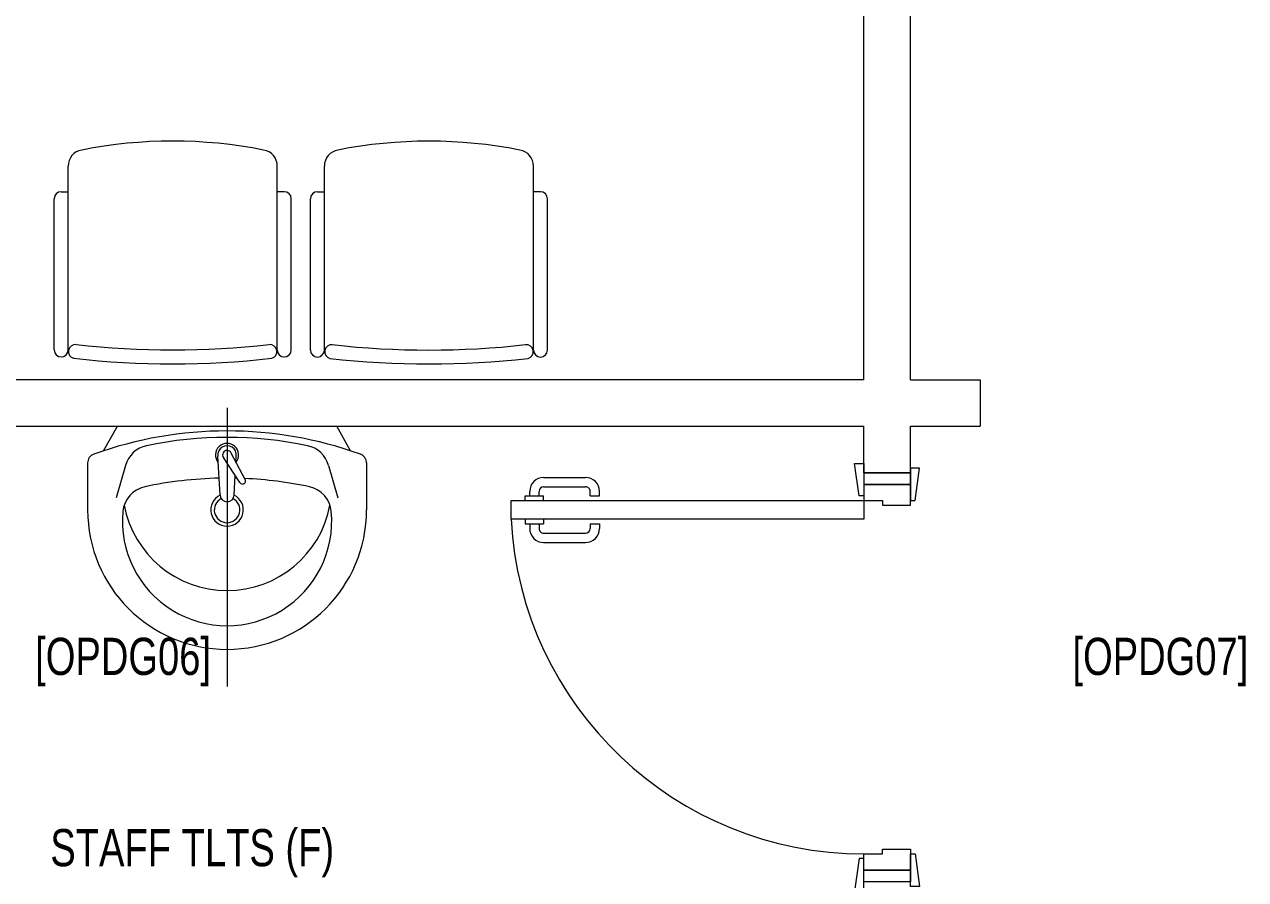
# Model space of a CAD drawing. Header units: millimetres. Extents: x -160614 to 59925, y -157025 to 0.
# Drawn here: x -139065 to -136438, y -114088 to -112248 of the extents above; entities that cross this region are included whole.
import ezdxf

# ---------------------------------------------------------------- set-up
doc = ezdxf.new("R2010")
doc.units = ezdxf.units.MM
doc.header["$LTSCALE"] = 8
for name, color, linetype, lineweight in [('72_EGR_BASE_TEXT', 9, 'Continuous', 5), ('72_EGR_EQP_TAG', 9, 'Continuous', 5), ('LOADING', 9, 'Continuous', 5), ('SANIT', 9, 'Continuous', 5), ('Walls', 9, 'Continuous', 5), ('Wooden Joinery', 9, 'Continuous', 5)]:
    doc.layers.add(name, color=color, linetype=linetype, lineweight=lineweight)
doc.styles.add('X3G_ENTITY_258862', font='swisscl.ttf', dxfattribs={"height": 200})
doc.styles.add('X3G_ENTITY_2588D2', font='swisscl.ttf', dxfattribs={"height": 200})
doc.styles.add('X3G_ENTITY_2588D4', font='swisscl.ttf', dxfattribs={"height": 200})

# ---------------------------------------------------------------- blocks, each defined once
blk = doc.blocks.new('A$C72370EFE')
at = {"layer": 'Wooden Joinery'}
for p, q in [((-0.01, -0.04), (-0.02, -0.04)), ((-0.01, -0.03), (-0.01, -0.07)), ((0, -0.03), (-0.01, -0.03)), ((0.04, -0.03), (0.05, -0.03)), ((0.05, -0.03), (0.05, -0.07)), ((0.05, -0.04), (0.06, -0.04)), ((-0.05, -0.07), (-0.05, -0.16)), ((-0.03, -0.07), (-0.03, -0.16)), ((-0.01, -0.06), (-0.02, -0.06)), ((0, -0.07), (-0.01, -0.07)), ((0.04, -0.07), (0.05, -0.07)), ((0.05, -0.06), (0.06, -0.06)), ((0.07, -0.07), (0.07, -0.16)), ((0.09, -0.07), (0.09, -0.16)), ((-0.01, -0.17), (-0.02, -0.17)), ((-0.01, -0.17), (-0.01, -0.19)), ((0.05, -0.17), (0.06, -0.17)), ((0.05, -0.17), (0.05, -0.19)), ((-0.01, -0.19), (-0.02, -0.19)), ((0.05, -0.19), (0.06, -0.19))]:
    blk.add_line(p, q, dxfattribs=at)
for centre, radius, start, end in [((-0.02, -0.07), 0.03, 90, 180), ((0.06, -0.07), 0.03, 0, 90), ((-0.02, -0.07), 0.01, 90, 180), ((0.06, -0.07), 0.01, 0, 90), ((-0.02, -0.16), 0.03, 180, 270), ((-0.02, -0.16), 0.01, 180, 270), ((0.06, -0.16), 0.01, 270, 0), ((0.06, -0.16), 0.03, 270, 0)]:
    blk.add_arc(centre, radius, start, end, dxfattribs=at)
blk = doc.blocks.new('A$C5FCA3E6B')
at = {"layer": 'Wooden Joinery'}
for points in [[(80, 858.9), (80, 868.9), (10, 878.9), (10, 858.9)], [(840, 858.9), (840, 868.9), (910, 878.9), (910, 858.9)], [(70, 758.9), (70, 748.9), (0, 738.9), (0, 758.9)], [(120, 758.9), (120, 0), (80, 0), (80, 758.9)], [(850, 758.9), (850, 748.9), (920, 738.9), (920, 758.9)]]:
    blk.add_lwpolyline(points, close=True, dxfattribs=at)
for points in [[(45, 758.9), (45, 858.9), (20, 858.9), (20, 758.9), (45, 758.9)], [(45, 758.9), (80, 758.9), (80, 798.9), (90, 798.9), (90, 858.9), (45, 858.9), (45, 758.9)], [(875, 758.9), (840, 758.9), (840, 798.9), (830, 798.9), (830, 858.9), (875, 858.9), (875, 758.9)], [(875, 758.9), (875, 858.9), (900, 858.9), (900, 758.9), (875, 758.9)]]:
    blk.add_lwpolyline(points, dxfattribs=at)
blk.add_arc((80, 758.9), 760, 273.0171, 0, dxfattribs=at)
at = {"layer": 'Wooden Joinery', "xscale": 999.9999999998854, "yscale": 999.9999999998854, "zscale": 999.9999999998854, "rotation": 180}
blk.add_blockref('A$C72370EFE', (120, 0), dxfattribs=at)
blk = doc.blocks.new('lav-manta 60')
at = {"layer": 'SANIT'}
for p, q in [((0, 0.04), (0, -0.56)), ((-0.2658, -0.0529), (-0.2358, 0)), ((-0.2358, 0), (0.2358, 0)), ((0.2658, -0.0529), (0.2358, 0)), ((-0.015, -0.1473), (-0.0199, -0.064)), ((0.0274, -0.121), (-0.0078, -0.0673)), ((0.0389, -0.1142), (0.0087, -0.0575)), ((0.0191, -0.077), (0.0199, -0.064)), ((-0.3, -0.0789), (-0.3, -0.18)), ((-0.2185, -0.0841), (-0.2383, -0.1537)), ((0.2185, -0.0841), (0.2383, -0.1537)), ((0.3, -0.0789), (0.3, -0.18)), ((0.015, -0.1473), (0.0174, -0.1057))]:
    blk.add_line(p, q, dxfattribs=at)
for centre, radius, start, end in [((0, -0.8557), 0.8457, 70.1771, 109.8229), ((0, -0.8696), 0.8457, 78.1914, 101.8086), ((-0.1608, -0.1006), 0.06, 101.8086, 164.0794), ((0, -0.0617), 0.025, 320.7474, 220.368), ((0, -0.0617), 0.02, 353.2671, 186.682), ((0, -0.0617), 0.00966, 25.4127, 215.9577), ((0.1608, -0.1006), 0.06, 15.9206, 78.1914), ((-0.28, -0.0789), 0.02, 109.8229, 180), ((0.28, -0.0789), 0.02, 0, 70.1771), ((-0.1645, -0.189), 0.06, 102.0883, 174.8142), ((0, -0.9572), 0.8457, 91.1572, 102.0883), ((0, -0.9572), 0.8457, 88.5486, 88.844), ((0.0332, -0.1176), 0.00666, 210.6852, 30.6852), ((0, -0.9572), 0.8457, 77.9117, 87.4274), ((0.1645, -0.189), 0.06, 5.1858, 77.9117), ((0, -0.18), 0.035, 115.3106, 64.6894), ((0, -0.18), 0.0275, 117.1496, 62.8504), ((0, -0.1473), 0.015, 180, 0), ((0, -0.18), 0.3, 180, 0), ((0, -0.2039), 0.2252, 174.8142, 5.1858), ((0, -0.1282), 0.2252, 190.6097, 349.3903)]:
    blk.add_arc(centre, radius, start, end, dxfattribs=at)
blk = doc.blocks.new('GF21016-P')
at = {"layer": 'LOADING', "extrusion": (-1.24384e-09, -1.20261e-09, -1)}
for p, q in [((0.0128, 0.0179), (0.0128, 0.4136)), ((0.4628, 0.0179), (0.4628, 0.4136)), ((-0.0172, 0.0179), (-0.0172, 0.3435)), ((-0.0022, 0.3585), (0.0128, 0.3585)), ((0.4778, 0.3585), (0.4628, 0.3585)), ((0.4928, 0.0179), (0.4928, 0.3435)), ((0.4778, 0.0029), (0.4778, 0.0029))]:
    blk.add_line(p, q, dxfattribs=at)
for centre, radius, start, end in [((-0.2378, -0.5362), 1.0036, 78.7568, 101.2432), ((-0.0478, 0.4136), 0.035, 0, 80.6557), ((-0.4278, 0.4136), 0.035, 99.3443, 180), ((0.0022, 0.3435), 0.015, 0, 90), ((-0.4778, 0.3435), 0.015, 90, 180), ((-0.0284, 0.0145), 0.015, 284.3864, 95.5209), ((-0.2378, 1.8928), 1.8749, 263.6341, 276.3659), ((-0.4471, 0.0145), 0.015, 84.4791, 255.6136), ((0.0022, 0.0179), 0.015, 270, 0), ((0.0022, 0.0179), 0.015, 180, 270), ((-0.2378, 1.8734), 1.8855, 263.5119, 276.4881), ((-0.4778, 0.0179), 0.015, 270, 0), ((-0.4778, 0.0179), 0.015, 180, 270)]:
    blk.add_arc(centre, radius, start, end, dxfattribs=at)
blk = doc.blocks.new('GF1')
at = {"layer": 'Walls', "color": 9}
for p, q in [((-137259.4, -113012.6), (-137259.4, -110422.6)), ((-137159.4, -113012.6), (-137159.4, -110422.6)), ((-137259.4, -113012.6), (-140899.4, -113012.6)), ((-137159.4, -113012.6), (-137009.4, -113012.6)), ((-137009.4, -113012.6), (-137009.4, -113112.6)), ((-141029.4, -113112.6), (-137259.4, -113112.6)), ((-137259.4, -113212.6), (-137259.4, -113112.6)), ((-137159.4, -113212.6), (-137159.4, -113112.6)), ((-137159.4, -113112.6), (-137009.4, -113112.6)), ((-137259.4, -113212.6), (-137159.4, -113212.6))]:
    blk.add_line(p, q, dxfattribs=at)
at = {"layer": 'LOADING', "color": 9, "extrusion": (2.67577e-11, 8.17196e-07, -1), "xscale": 1000, "yscale": 1000, "zscale": 1000, "rotation": 359.9999748871168}
for p in [(138508.6, -112966.3, -0.1), (137957.3, -112966.4, -0.1)]:
    blk.add_blockref('GF21016-P', p, dxfattribs=at)
at = {"layer": 'SANIT', "color": 9, "xscale": 1000.000000000223, "yscale": 1000.000000000223, "zscale": 1000.000000000223}
blk.add_blockref('lav-manta 60', (-138629.4, -113112.6), dxfattribs=at)
at = {"layer": 'Wooden Joinery', "color": 9, "rotation": 270}
blk.add_blockref('A$C5FCA3E6B', (-138018.3, -113192.6), dxfattribs=at)
at = {"layer": '72_EGR_BASE_TEXT', "color": 9, "char_height": 80, "attachment_point": 2}
for s, insert, style in [('[OPDG06]', (-138853.1, -113567.7), 'X3G_ENTITY_2588D2'), ('[OPDG07]', (-136621.5, -113567.7), 'X3G_ENTITY_2588D4'), ('STAFF TLTS (F)', (-138704.4, -113979.3), 'X3G_ENTITY_258862')]:
    blk.add_mtext(s, dxfattribs=dict(at, insert=insert, style=style))

msp = doc.modelspace()

# ---------------------------------------------------------------- block references
at = {"layer": '72_EGR_EQP_TAG'}
msp.add_blockref('GF1', (0, 0), dxfattribs=at)

doc.saveas('drawing.dxf')
